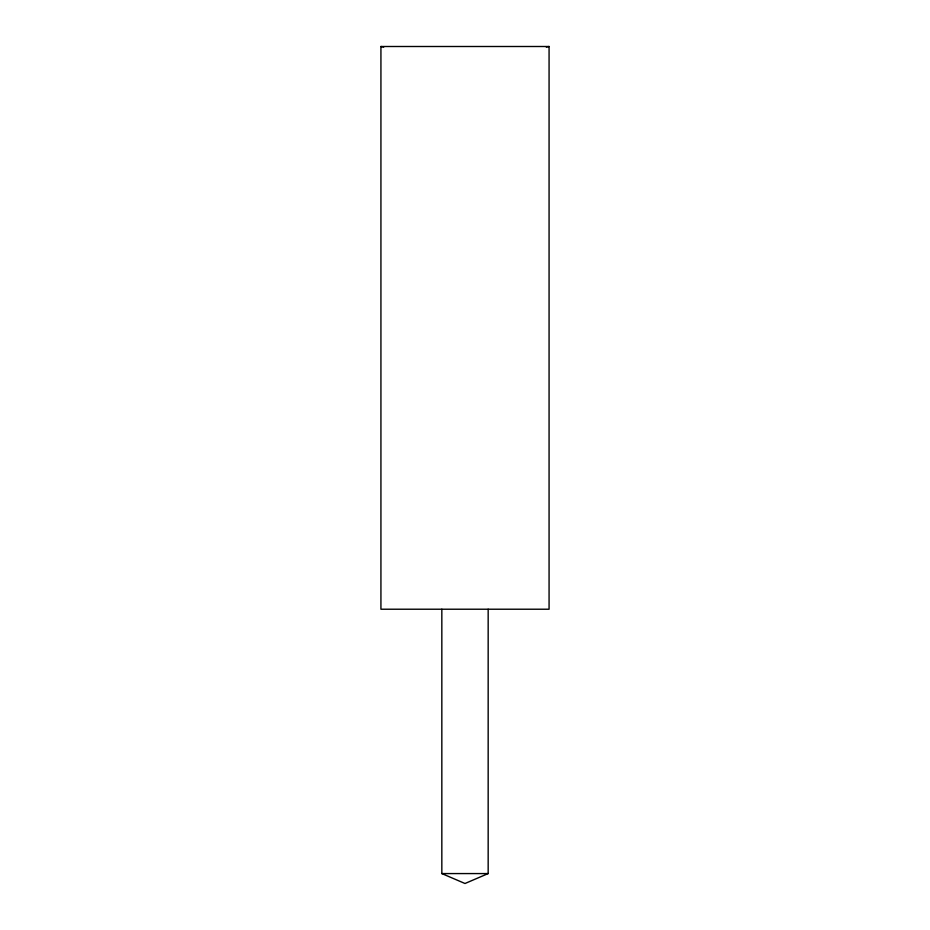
<?xml version="1.0" encoding="UTF-8"?>
<svg xmlns="http://www.w3.org/2000/svg" width="930" height="930" viewBox="0 0 930 930"><rect width="100%" height="100%" fill="white"/><g stroke="black" fill="none" stroke-linecap="round" stroke-linejoin="round"><path stroke-width="1.4" d="M488.169 609.22L488.169 873.572L465 883.5L441.831 873.572L441.831 609.22M546.305 47.116L549.072 46.5L549.072 609.22L380.928 609.22L380.928 46.5L549.072 46.5M441.831 873.572L488.169 873.572M380.928 46.5L383.695 47.116"/></g></svg>
